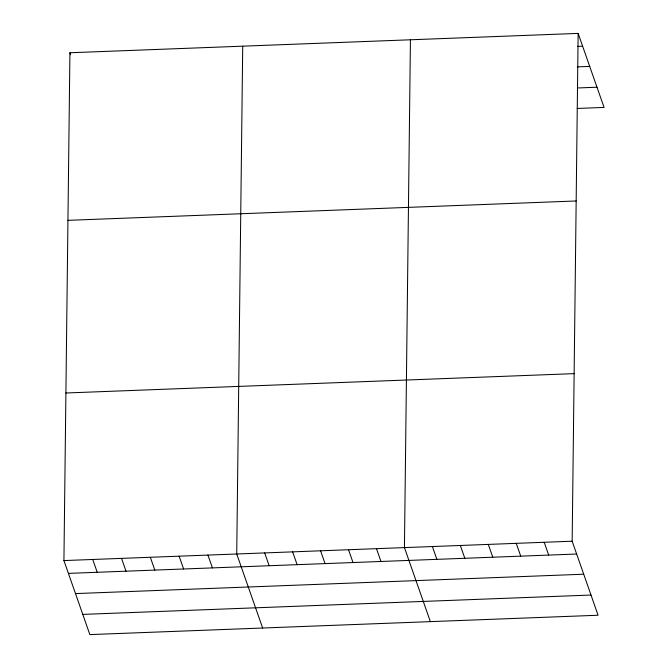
<?xml version="1.0" encoding="UTF-8"?>
<svg xmlns="http://www.w3.org/2000/svg" width="668" height="668" viewBox="0 0 668 668"><rect width="100%" height="100%" fill="white"/><g stroke="black" fill="none" stroke-linecap="round" stroke-linejoin="round"><path stroke-width="1" d="M578.146 33.4L572.159 541.214L598.077 615.245L89.854 634.6L63.928 560.569L69.923 52.755L578.146 33.4L604.072 107.431L577.152 108.45M242.718 46.175L236.731 553.989L262.649 628.02M410.428 39.788L404.441 547.601L430.367 621.632M577.453 46.401L582.63 46.209M577.277 66.883L589.702 66.408M577.327 87.976L596.992 87.224M67.944 220.34L576.167 200.976M65.907 392.993L574.129 373.637M63.928 560.569L572.159 541.214M68.42 573.378L576.643 554.022M75.492 593.585L583.715 574.221M82.782 614.393L591.005 595.038M544.203 542.282L548.687 555.083M516.247 543.343L520.731 556.152M488.3 544.412L492.784 557.212M460.344 545.472L464.828 558.281M432.396 546.541L436.88 559.341M376.485 548.67L380.977 561.471M348.537 549.731L353.021 562.539M320.582 550.799L325.065 563.6M292.634 551.86L297.118 564.669M264.678 552.929L269.162 565.729M69.923 52.755L70.608 54.726M207.932 555.091L212.416 567.892M179.133 556.185L183.617 568.994M150.333 557.279L154.817 570.088M121.534 558.381L126.018 571.182M92.727 559.475L97.219 572.284"/></g></svg>
